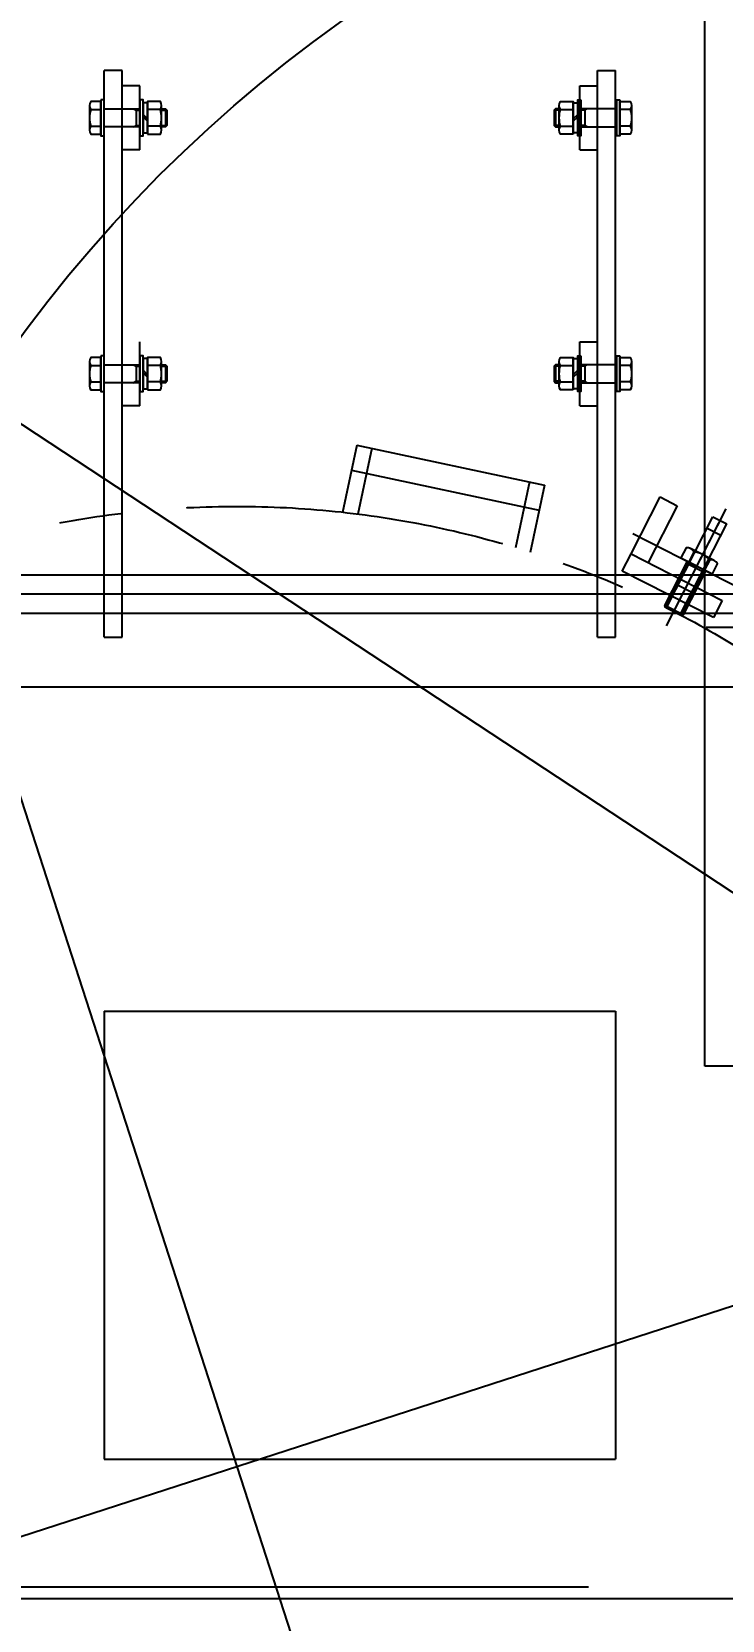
# Model space of a CAD drawing. Header units: millimetres. Extents: x 10462777 to 22643323, y 453826 to 1389191.
# Drawn here: x 11310362 to 11310903, y 586047 to 587289 of the extents above; entities that cross this region are included whole.
import ezdxf

# ---------------------------------------------------------------- set-up
doc = ezdxf.new("R2010")
doc.units = ezdxf.units.MM
doc.header["$LTSCALE"] = 200
doc.header["$MEASUREMENT"] = 0
doc.header["$PDMODE"] = 35
doc.header["$PDSIZE"] = -5
doc.linetypes.add('HIDDEN', pattern=[3.75, 2.5, -1.25])
doc.linetypes.add('PHANTOM', pattern=[2.5, 1.25, -0.25, 0.25, -0.25, 0.25, -0.25])
doc.layers.get('0').update_dxf_attribs({"linetype": 'CONTINUOUS'})
doc.layers.get('DEFPOINTS').update_dxf_attribs({"linetype": 'CONTINUOUS'})
for name, color, linetype in [('7', 7, 'CONTINUOUS'), ('CENTER', 1, 'CONTINUOUS'), ('HIDDEN', 7, 'HIDDEN'), ('THIN', 3, 'CONTINUOUS')]:
    doc.layers.add(name, color=color, linetype=linetype)
doc.layers.add('LAYOUT', color=8, linetype='CONTINUOUS', lineweight=25)
doc.styles.get("Standard").update_dxf_attribs({"font": 'SYMBOL'})
doc.dimstyles.new('ROMANS', dxfattribs={"dimtxt": 2.5, "dimasz": 2.5, "dimexe": 1.25, "dimexo": 0.625, "dimtad": 1, "dimdec": 4, "dimdsep": 46, "dimlunit": 6, "dimtxsty": 'Standard', "dimcen": 2.5, "dimadec": 0, "dimazin": 0, "dimtfac": 1, "dimtdec": 4, "dimtmove": 0, "dimatfit": 3, "dimfxl": 1, "dimtolj": 1, "dimtzin": 0, "dimarcsym": 0})

# ---------------------------------------------------------------- blocks, each defined once
blk = doc.blocks.new('A$C1F8B6851')
at = {"layer": '7', "color": 1}
for p, q in [((4.5, 60.5), (23.5, 60.5)), ((7.6, 59.5), (7.6, 51.5)), ((20.4, 59.5), (20.4, 51.5)), ((7, 49), (7, 21)), ((21, 21), (21, 49)), ((7, 24), (21, 24)), ((7.6, 5), (7.6, 15)), ((14.8, 15), (11.3, 18.5)), ((16.7, 15), (13.2, 18.5)), ((20.4, 5), (20.4, 15)), ((23.5, 4), (4.5, 4)), ((7, 1.1), (21, 1.1))]:
    blk.add_line(p, q, dxfattribs=at)
for points in [[(0, 51.5), (28, 51.5), (28, 49), (0, 49), (0, 51.5)], [(0, 21), (28, 21), (28, 18.5), (0, 18.5), (0, 21)], [(2.2, 18.5), (25.8, 18.5), (25.8, 15), (2.2, 15), (2.2, 18.5)], [(7, 4), (7, 1.1), (8.1, 0), (19.9, 0), (21, 1.1), (21, 4)]]:
    blk.add_lwpolyline(points, dxfattribs=at)
for points in [[(1.3, 51.5), (1.3, 59.5, -0.309401), (7.6, 59.5, -0.154701), (20.4, 59.5, -0.309401), (26.7, 59.5), (26.7, 51.5), (1.3, 51.5)], [(26.7, 15), (26.7, 5, -0.309401), (20.4, 5, -0.154701), (7.6, 5, -0.309401), (1.3, 5), (1.3, 15), (26.7, 15)]]:
    blk.add_lwpolyline(points, format="xyb", dxfattribs=at)
at = {"layer": 'THIN', "color": 1}
for p, q in [((8.1, 4), (8.1, 0)), ((19.9, 4), (19.9, 0))]:
    blk.add_line(p, q, dxfattribs=at)
for points in [[(7, 25.9), (8.1, 24), (8.1, 21)], [(21, 25.9), (19.9, 24), (19.9, 21)]]:
    blk.add_lwpolyline(points, dxfattribs=at)
blk = doc.blocks.new('A$C107C3577')
at = {"color": 151}
for p, q in [((1076, 2216.1), (1076, 1019.1)), ((733, 1362.1), (733, 1020.1)), ((1076, 1019.1), (218, 1019.1))]:
    blk.add_line(p, q, dxfattribs=at)
at = {"color": 4}
blk.add_line((1492, 419.1), (1492, 1231.1), dxfattribs=at)
at = {"color": 6}
for p, q in [((692.1, 1144.1), (692.1, 101.1)), ((722.1, 1144.1), (722.1, 101.1))]:
    blk.add_line(p, q, dxfattribs=at)
at = {"color": 7, "linetype": 'HIDDEN'}
for p, q in [((1483, 428.1), (1483, 1070.1)), ((1033, 949.1), (1383, 949.1)), ((1033, 549.1), (1033, 949.1)), ((1383, 549.1), (1383, 949.1)), ((1033, 549.1), (1383, 549.1))]:
    blk.add_line(p, q, dxfattribs=at)
at = {"color": 2}
for p, q in [((740.6, 949.1), (297.7, 949.1)), ((297.7, 935.1), (297.7, 949.1)), ((740.6, 935.1), (740.6, 949.1)), ((740.6, 935.1), (297.7, 935.1)), ((740.6, 563.1), (297.7, 563.1)), ((297.7, 563.1), (297.7, 549.1)), ((740.6, 549.1), (740.6, 563.1)), ((740.6, 549.1), (297.7, 549.1))]:
    blk.add_line(p, q, dxfattribs=at)
at = {"layer": '7', "color": 4}
for p, q in [((779.4, 419.1), (779.4, 1079.1)), ((309.8, 921.1), (309.8, 935.1)), ((359.8, 935.1), (309.8, 935.1)), ((359.8, 921.1), (359.8, 935.1)), ((509.8, 921.1), (509.8, 935.1)), ((559.8, 935.1), (509.8, 935.1)), ((559.8, 921.1), (559.8, 935.1)), ((359.8, 921.1), (309.8, 921.1)), ((559.8, 921.1), (509.8, 921.1)), ((359.8, 577.1), (309.8, 577.1)), ((309.8, 577.1), (309.8, 563.1)), ((359.8, 577.1), (359.8, 563.1)), ((559.8, 577.1), (509.8, 577.1)), ((559.8, 577.1), (559.8, 563.1)), ((359.8, 563.1), (309.8, 563.1)), ((559.8, 563.1), (509.8, 563.1))]:
    blk.add_line(p, q, dxfattribs=at)
at = {"layer": 'CENTER'}
blk.add_line((707.1, 1156.5), (707.1, 86), dxfattribs=at)
at = {"layer": '7'}
for p in [(320.8, 901.1), (520.8, 901.1)]:
    blk.add_blockref('A$C1F8B6851', p, dxfattribs=at)
at = {"layer": '7', "xscale": -1, "rotation": 180}
for p in [(320.8, 598.1), (520.8, 598.1)]:
    blk.add_blockref('A$C1F8B6851', p, dxfattribs=at)
blk = doc.blocks.new('r710ic')
at = {"layer": 'LAYOUT', "color": 3}
blk.add_circle((272041.4, 104232.6), 2050.1, dxfattribs=at)
blk = doc.blocks.new('*D438')
at = {"layer": '7', "color": 1, "lineweight": -2, "transparency": 16777216}
for p, q in [((11309951.7, 587247.4), (11309920.4, 587268)), ((11309983.1, 587226.7), (11312497.7, 585572.4)), ((11312808.2, 585368.1), (11312529, 585551.8))]:
    blk.add_line(p, q, dxfattribs=at)
at = {"layer": '7', "color": 1, "transparency": 16777216}
for points in [[(11309955.2, 587252.6), (11309948.3, 587242.1), (11309983.1, 587226.7)], [(11312532.4, 585557), (11312525.5, 585546.5), (11312497.7, 585572.4)]]:
    blk.add_solid(points, dxfattribs=at)
at = {"layer": 'DEFPOINTS', "color": 0, "transparency": 16777216}
for p in [(11309983.1, 587226.7), (11312497.7, 585572.4)]:
    blk.add_point(p, dxfattribs=at)
at = {"layer": '7', "color": 4, "transparency": 16777216, "insert": (11312745.4, 585453.5), "char_height": 37.5, "attachment_point": 5, "rotation": 326.6587}
blk.add_mtext('\\A1;∅3,010', dxfattribs=at)
blk = doc.blocks.new('A$C08586AF6')
at = {"layer": '7', "color": 71, "linetype": 'PHANTOM'}
for p, q in [((152.1, 1270.7), (231.3, 1349.9)), ((156.3, 1345.7), (220, 1282)), ((159.2, 1334.3), (167.7, 1342.8)), ((224.2, 1286.3), (167.7, 1342.8)), ((215.7, 1277.8), (159.2, 1334.3)), ((166.2, 1327.3), (174.7, 1335.8)), ((201.6, 1291.9), (210.1, 1300.4)), ((215.7, 1277.8), (224.2, 1286.3)), ((19.8, 1086.5), (94.8, 1216.5)), ((37.1, 1076.5), (112.1, 1206.5)), ((88.8, 1206.1), (134.5, 1179.7)), ((94.8, 1216.5), (141.5, 1189.5)), ((25.8, 1096.9), (71.5, 1070.6)), ((19.8, 1086.5), (66.5, 1059.6))]:
    blk.add_line(p, q, dxfattribs=at)
blk.add_circle((751, 751), 751, dxfattribs=at)
blk = doc.blocks.new('*D436')
at = {"layer": '7', "color": 1, "lineweight": -2, "transparency": 16777216}
blk.add_line((11310832.3, 585907.3), (11311069.2, 585708.1), dxfattribs=at)
at = {"layer": '7', "color": 1, "transparency": 16777216}
blk.add_solid([(11311073.2, 585712.9), (11311065.2, 585703.3), (11311097.9, 585684)], dxfattribs=at)
at = {"layer": 'DEFPOINTS', "color": 0, "transparency": 16777216}
for p in [(11309948.2, 586650.5), (11311097.9, 585684)]:
    blk.add_point(p, dxfattribs=at)
at = {"layer": '7', "color": 4, "transparency": 16777216, "insert": (11310934.4, 585869.6), "char_height": 37.5, "attachment_point": 5, "rotation": 319.9475}
blk.add_mtext('\\A1;∅1,502', dxfattribs=at)
blk = doc.blocks.new('A$C599E23C4')
at = {"layer": '7', "color": 1}
for p, q in [((1.1, 21.9), (1.1, 5.9)), ((38.1, 21.9), (38.1, 5.9)), ((48.9, 20.8), (40, 20.8)), ((50, 24.2), (50, 3.5)), ((48.9, 6.9), (40, 6.9))]:
    blk.add_line(p, q, dxfattribs=at)
blk.add_lwpolyline([(40, 27.7), (48.9, 27.7, -0.309401), (48.9, 20.8, -0.154701), (48.9, 6.9, -0.309401), (48.9, 0), (40, 0), (40, 27.7)], format="xyb", dxfattribs=at)
blk.add_lwpolyline([(40, 21.9), (1.1, 21.9), (0, 20.8), (0, 6.9), (1.1, 5.9), (40, 5.9)], dxfattribs=at)
at = {"layer": 'THIN', "color": 1}
for points in [[(40, 21.9), (38.1, 20.8), (0, 20.8)], [(40, 5.9), (38.1, 6.9), (0, 6.9)]]:
    blk.add_lwpolyline(points, dxfattribs=at)

msp = doc.modelspace()

# ---------------------------------------------------------------- linework, layer by layer
at = {"layer": '7'}
for p, q in [((11310831.45045, 586881.05755, 0), (11310854.19097, 586925.58696, 0)), ((11310854.19097, 586925.58696, 0), (11310867.5498, 586918.7648, 0)), ((11310867.5498, 586918.7648, 0), (11310844.80927, 586874.23539, 0)), ((11310824.62829, 586867.69873, 0), (11310831.45045, 586881.05755, 0)), ((11310831.45045, 586881.05755, 0), (11310902.69751, 586844.67271, 0)), ((11310895.87535, 586831.31389, 0), (11310824.62829, 586867.69873, 0)), ((11310902.69751, 586844.67271, 0), (11310895.87535, 586831.31389, 0))]:
    msp.add_line(p, q, dxfattribs=at)
at = {"layer": '7', "color": 4}
for radius in [1505, 1423]:
    msp.add_circle((11311240.35769, 586399.55916, 0), radius, dxfattribs=at)
at = {"layer": 'CENTER'}
for p, q in [((11310280.07742, 586917.35261, 0), (11310766.01637, 585417.08852, 0)), ((11310899.85741, 586905.07291, 0), (11310858.92447, 586824.91997, 0)), ((11312707.80053, 586874.86722, 0), (11309772.91485, 585924.25109, 0))]:
    msp.add_line(p, q, dxfattribs=at)
for radius in [1447.05, 1100]:
    msp.add_circle((11311240.35769, 586399.55916, 0), radius, dxfattribs=at)
at = {"layer": 'HIDDEN'}
for radius in [1475, 1435]:
    msp.add_circle((11311240.35769, 586399.55916, 0), radius, dxfattribs=at)

# ---------------------------------------------------------------- block references
at = {"xscale": 1.000514211750324, "yscale": 1.000514211750324, "zscale": 1.000514211750324, "rotation": 270}
msp.add_blockref('A$C107C3577', (11309869.70675, 587557.02935, 0), dxfattribs=at)
at = {"layer": '7', "rotation": 287.9472566882953}
msp.add_blockref('A$C08586AF6', (11309577.17596, 586650.26316, 0), dxfattribs=at)
at = {"layer": '7', "xscale": -1, "rotation": 242.9472566882952}
msp.add_blockref('A$C599E23C4', (11310852.26925, 586842.35438, 0), dxfattribs=at)
at = {"layer": 'LAYOUT', "color": 2, "rotation": 270}
msp.add_blockref('r710ic', (11204875.24796, 856316.46559, 0), dxfattribs=at)

# ---------------------------------------------------------------- dimensions: what is measured, and where the dimension line sits
at = {"layer": '7'}
for p1, p2, picture, middle in [((11309983.06347, 587226.74488, 0), (11312497.65192, 585572.37343, 0), '*D438', (11312725.15101, 585422.69963, 0)), ((11309948.18972, 586650.48056, 0), (11311097.90407, 585683.96056, 0), '*D436', (11310910.7126, 585841.32512, 0))]:
    dim = msp.add_diameter_dim_2p(p1=p1, p2=p2, dimstyle='ROMANS', override={"dimscale": 15, "dimexo": 1, "dimgap": 1, "dimclrd": 1, "dimclre": 1, "dimclrt": 4, "dimadec": 4, "dimazin": 2}, dxfattribs=at)
    dim.commit()
    dim.dimension.update_dxf_attribs({"geometry": picture, "text_midpoint": middle, "dimtype": 163})

doc.saveas('drawing.dxf')
